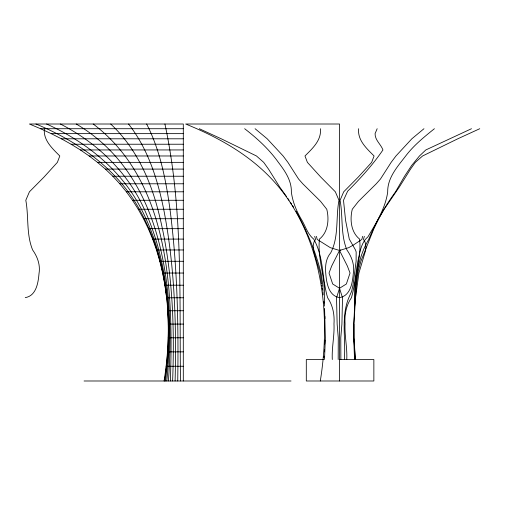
<?xml version="1.0" encoding="UTF-8"?>
<svg xmlns="http://www.w3.org/2000/svg" width="505" height="505" viewBox="0 0 505 505"><rect width="100%" height="100%" fill="white"/><g stroke="black" fill="none" stroke-linecap="round" stroke-linejoin="round"><path stroke-width="0.76" d="M164.075 380.991C173.303 323.2 168.361 261.047 139.361 209.253C117.179 168.859 77.77 141.286 35.943 124.009M180.487 380.991C179.351 295.356 183.075 208.243 164.92 124.009M346.758 359.535C347.377 347.61 344.473 335.819 345.066 323.894C344.423 314.628 346.165 305.449 351.404 297.78C354.863 285.849 355.539 273.432 357.868 261.287C359.85 252.986 360.873 242.671 367.892 236.908C376.193 222.863 385.403 208.439 387.701 191.982L387.688 191.799C387.518 177.564 397.574 166.568 405.704 155.976C413.702 145.396 424.131 136.988 434.401 128.718M177.735 380.991C178.581 323.673 177.381 266.154 169.977 209.253C165.886 180.058 160.211 150.458 146.633 124.009M320.391 128.718C321.71 140.213 312.311 148.59 304.982 155.976L307.387 162.351L320.725 177.034L335.339 191.799L338.969 200.277C335.661 217.699 339.089 236.605 330.724 252.835C325.744 258.617 325.094 266.419 325.776 273.742C326.571 282.813 328.534 295.88 339.524 297.622C350.52 295.88 352.484 282.813 353.279 273.742C354.769 265.011 351.84 256.963 346.922 249.969C340.427 234.225 343.141 216.74 340.08 200.277L343.709 191.799L358.323 177.034L371.667 162.351L374.072 155.976C366.744 148.59 357.344 140.213 358.657 128.718M340.869 359.535L340.78 337.794L341.917 324.084L342.51 297.78L339.524 288.279L332.675 283.974L329.026 273.035L331.652 266.11L339.524 250.467L348.728 247.665L353.311 245.07L361.87 239.408L362.609 236.327M344.328 359.535C345.95 339.297 340.881 317.481 348.601 298.228L351.631 291.271L353.008 285.199L356.107 261.287L356.158 251.957L355.482 249.969L349.29 239.092L345.565 220.344L343.501 200.277L347.636 191.206C360.425 178.372 372.734 164.946 382.948 149.941C380.839 144.171 374.962 140.22 375.082 133.642L377.159 128.718M175.096 380.991C176.504 323.598 174.717 265.731 163.683 209.253C157.541 179.029 147.826 148.571 128.529 124.009M172.628 380.991C174.774 323.497 172.42 265.157 157.831 209.253C149.486 177.583 134.93 146.627 110.69 124.009M423.966 128.718L411.846 138.799L395.945 155.976L391.154 162.351L380.48 179.016L376.257 183.788L358.531 201.306L352.282 209.253C349.744 219.397 350.868 232.161 359.617 239.092C361.744 258.667 353.462 277.99 354.504 297.78L354.788 303L353.797 324.084L353.696 337.794L354.542 359.535M170.387 380.991C173.24 293.121 170.324 182.337 93.21 124.009M324.362 351.859L324.481 349.51M324.759 344.044L324.961 340.136M168.43 380.991C174.982 289.725 163.828 175.254 76.217 124.009M324.513 359.535L325.359 337.794L324.576 308.416M354.365 310.739L355.192 298.228C355.52 278.066 358.127 257.114 368.663 239.54L368.839 239.092C375.827 222.333 384.898 206.494 395.541 191.799L404.568 176.232L411.569 165.577L419.466 155.976L425.822 149.941L471.493 128.718M166.802 380.991C172.584 323.206 168.739 262.676 144.297 209.253C127.595 171.877 96.569 142.404 60.347 124.009M323.806 357.616L323.945 356.176M165.514 380.991C172.742 323.156 168.462 261.792 141.4 209.253C121.711 170.16 85.951 141.703 46.586 124.009M164.598 380.991C167.957 357.748 169.232 334.19 167.793 310.739L183.302 310.739M320.296 380.991C330.163 319.772 324.027 252.835 288.734 200.277A172.199 171.706 -85.6 0 0 269.039 176.232C245.765 152.586 216.153 136.382 185.651 124.009L339.524 124.009L339.524 380.991M355.558 297.622L356.221 285.192L358.197 271.583L360.873 261.274L373.883 228.67L378.744 218.722L384.122 209.253L399.291 187.102L410.546 169.093L415.35 162.351L422.59 155.976L457.776 138.799L479.75 128.718M364.326 236.327L363.48 239.408C366.018 242.419 366.182 246.73 365.601 250.467L358.91 273.035L355.539 297.78L353.879 324.084L353.973 337.794L355.432 359.535M316.439 236.327L317.184 239.408L330.327 247.665L339.524 250.467L340.742 249.969M25.25 297.622C36.246 295.88 38.203 282.813 38.999 273.742C40.488 265.011 37.566 256.963 32.642 249.969C26.146 234.225 28.867 216.74 25.806 200.277L29.435 191.799L44.049 177.034L57.387 162.351L59.792 155.976C52.463 148.59 43.07 140.213 44.383 128.718M183.302 380.991L183.302 124.009L29.423 124.009L40.564 128.718L183.302 128.718M40.564 128.718L51.22 133.642L183.302 133.642M51.22 133.642L61.402 138.799L183.302 138.799M61.402 138.799L71.117 144.228L183.302 144.228M71.117 144.228L80.364 149.941L183.302 149.941M80.364 149.941L89.151 155.976L183.302 155.976M89.151 155.976L97.484 162.351L183.302 162.351M97.484 162.351L105.368 169.093L183.302 169.093M105.368 169.093L112.811 176.232L183.302 176.232M112.811 176.232L119.811 183.788L183.302 183.788M119.811 183.788L126.376 191.799L183.302 191.799M126.376 191.799L132.506 200.277L183.302 200.277M132.506 200.277L138.219 209.253L183.302 209.253M138.219 209.253L143.489 218.722L183.302 218.722M143.489 218.722L148.306 228.67L183.302 228.67M148.306 228.67L152.649 239.092L183.302 239.092M152.649 239.092L156.499 249.969L183.302 249.969M156.499 249.969L159.839 261.287L183.302 261.287M159.839 261.287L162.654 273.035L183.302 273.035M162.654 273.035L164.927 285.205L183.302 285.205M183.302 297.78L166.637 297.78L164.927 285.205M168.298 324.084L183.302 324.084M168.209 337.794L183.302 337.794M167.49 351.859L183.302 351.859M323.585 359.535L306.301 359.535L306.301 380.991L373.858 380.991L373.858 359.535L339.297 359.535M166.113 366.258L183.302 366.258M84.064 380.991L291.025 380.991M199.305 128.718L221.272 138.799L256.464 155.976L263.698 162.351L268.509 169.093L279.764 187.102L286.575 196.641M255.082 128.718L267.208 138.799L283.109 155.976L287.894 162.351L298.575 179.016L302.792 183.788L320.523 201.306L326.767 209.253C329.31 219.397 328.181 232.161 319.438 239.092C317.304 258.667 325.586 277.99 324.551 297.78L324.444 306.099M244.654 128.718C257.247 138.471 269.127 149.291 278.369 162.351C284.934 170.961 291.587 180.449 291.366 191.799L291.347 191.982C292.565 201.514 296.214 210.421 300.986 218.722C305.298 225.388 307.293 233.973 313.7 239.092C323.951 256.976 321.881 278.457 327.644 297.78C332.883 305.449 334.626 314.628 333.982 323.894C334.575 335.819 331.671 347.61 332.296 359.535M287.837 198.459L289.1 200.277M290.35 202.196L291.6 204.121M292.433 205.402L293.683 207.328M296.082 211.279C306.832 230.936 315.922 251.951 321.148 273.742L322.828 285.192L322.979 291.095M339.524 250.467L347.402 266.11L350.028 273.035L346.38 283.974L339.524 288.279L336.538 297.78L337.138 324.084L338.268 337.794L338.18 359.535M314.722 236.327L315.575 239.408C313.062 242.28 313.018 246.358 313.334 249.969M313.447 250.467L320.145 273.035L321.685 283.974M322.222 288.279L322.417 289.744M355.204 359.535L353.885 337.794L353.841 324.084M323.844 301.592L323.976 303.114M321.862 285.205L321.938 286.165M323.023 291.871L323.194 294.964M324.86 316.237L324.955 318.592"/></g></svg>
